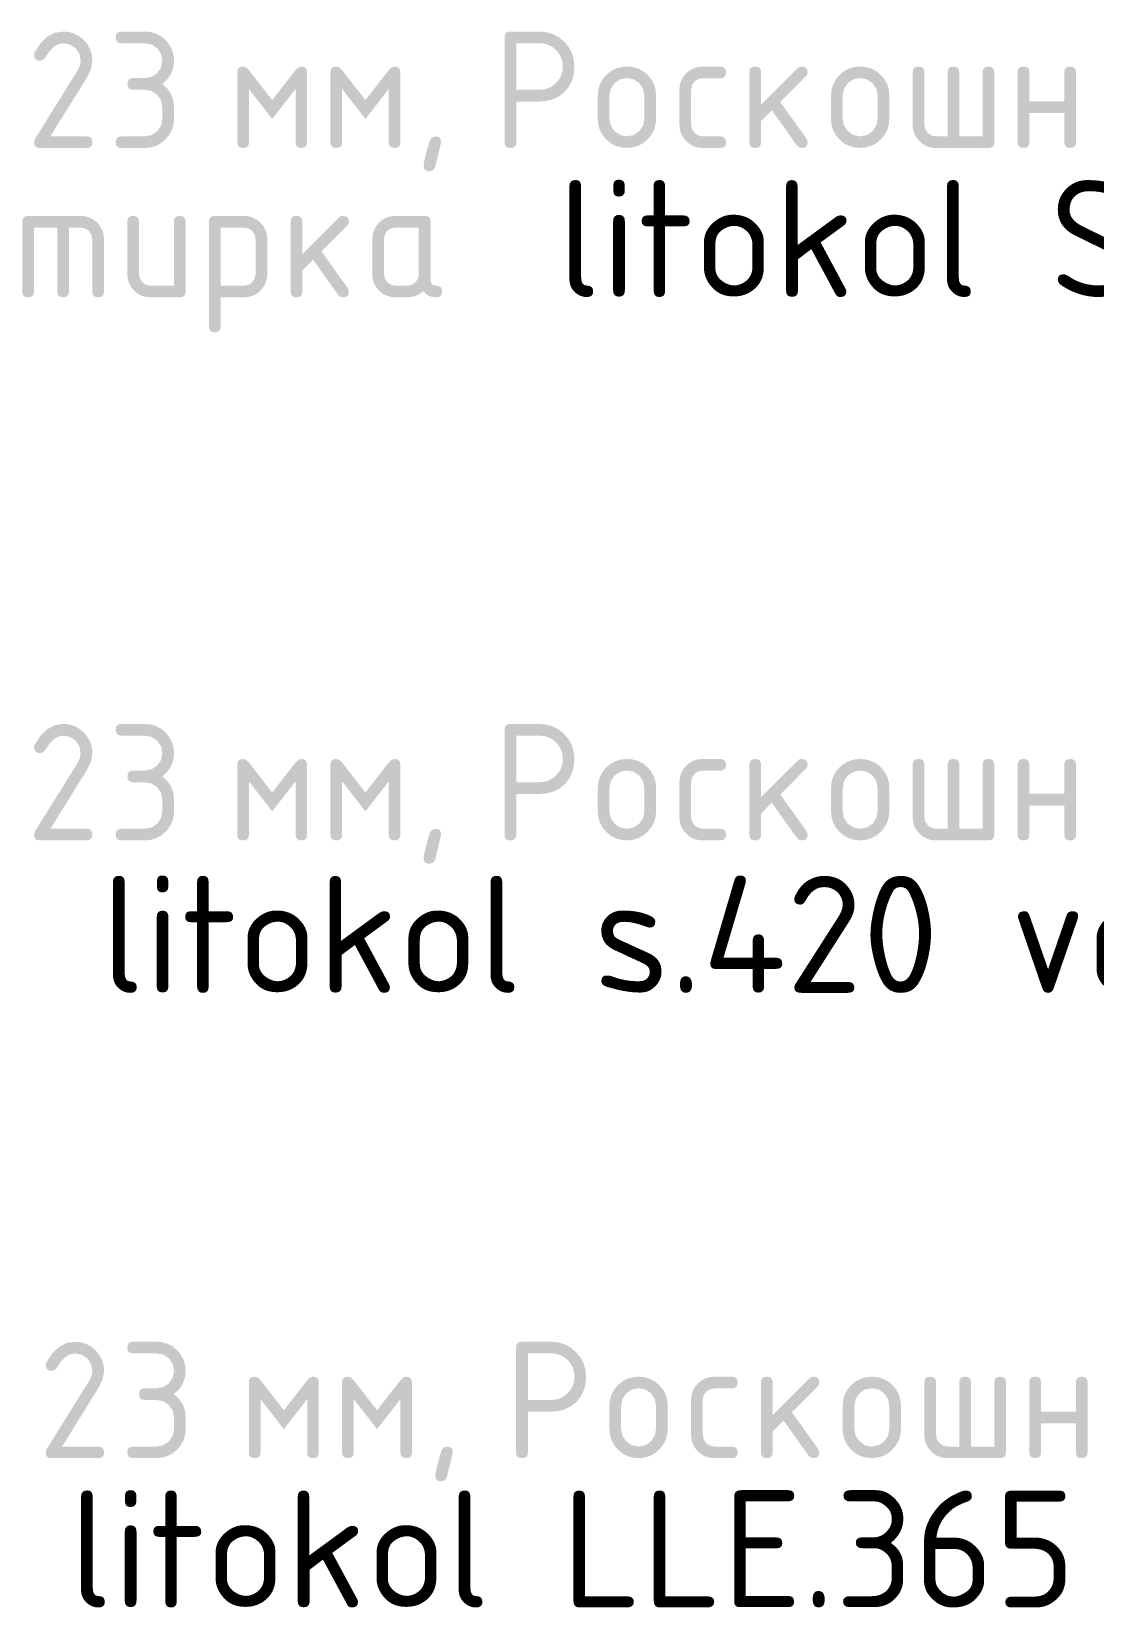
# Model space of a CAD drawing. Header units: millimetres. Extents: x -546 to 1681, y -650 to 1730.
# Drawn here: x 1060.19 to 1087.78, y 694.19 to 735.16 of the extents above; entities that cross this region are included whole.
import ezdxf

# ---------------------------------------------------------------- set-up
doc = ezdxf.new("R2010")
doc.units = ezdxf.units.MM

msp = doc.modelspace()

# ---------------------------------------------------------------- hatches: boundary and pattern name
h = msp.add_hatch(color=7)
h.dxf.hatch_style = 2
h.paths.add_polyline_path([(1061.013, 735.155), (1061.164, 735.142), (1061.304, 735.101), (1061.432, 735.032), (1061.547, 734.935), (1061.644, 734.818), (1061.714, 734.69), (1061.757, 734.55), (1061.771, 734.397), (1061.736, 734.181), (1061.631, 733.961), (1060.679, 732.429), (1061.619, 732.429), (1061.685, 732.419), (1061.733, 732.391), (1061.762, 732.343), (1061.771, 732.277), (1061.762, 732.21), (1061.733, 732.164), (1061.685, 732.137), (1061.619, 732.128), (1060.408, 732.128), (1060.341, 732.137), (1060.293, 732.164), (1060.265, 732.21), (1060.255, 732.277), (1060.281, 732.365), (1061.39, 734.147), (1061.447, 734.271), (1061.466, 734.397), (1061.434, 734.573), (1061.335, 734.719), (1061.188, 734.818), (1061.013, 734.85), (1060.886, 734.826), (1060.765, 734.755), (1060.65, 734.636), (1060.539, 734.469), (1060.485, 734.416), (1060.408, 734.397), (1060.341, 734.407), (1060.293, 734.435), (1060.265, 734.483), (1060.255, 734.55), (1060.268, 734.609), (1060.421, 734.848), (1060.596, 735.019), (1060.793, 735.121)])
h = msp.add_hatch(color=7)
h.dxf.hatch_style = 2
h.paths.add_polyline_path([(1063.135, 733.64), (1062.83, 733.64), (1062.766, 733.649), (1062.72, 733.678), (1062.691, 733.725), (1062.682, 733.792), (1062.691, 733.859), (1062.72, 733.906), (1062.766, 733.935), (1062.83, 733.945), (1063.135, 733.945), (1063.31, 733.978), (1063.457, 734.076), (1063.556, 734.222), (1063.588, 734.397), (1063.556, 734.573), (1063.457, 734.719), (1063.31, 734.818), (1063.135, 734.85), (1062.53, 734.85), (1062.463, 734.86), (1062.415, 734.888), (1062.387, 734.936), (1062.377, 735.003), (1062.387, 735.069), (1062.415, 735.117), (1062.463, 735.146), (1062.53, 735.155), (1063.135, 735.155), (1063.286, 735.142), (1063.426, 735.101), (1063.554, 735.032), (1063.669, 734.935), (1063.766, 734.818), (1063.836, 734.688), (1063.879, 734.548), (1063.893, 734.397), (1063.874, 734.219), (1063.817, 734.058), (1063.721, 733.916), (1063.588, 733.792), (1063.721, 733.668), (1063.817, 733.526), (1063.874, 733.365), (1063.893, 733.187), (1063.893, 732.882), (1063.879, 732.732), (1063.836, 732.593), (1063.766, 732.465), (1063.669, 732.348), (1063.552, 732.252), (1063.424, 732.183), (1063.285, 732.142), (1063.135, 732.128), (1062.53, 732.128), (1062.463, 732.137), (1062.415, 732.164), (1062.387, 732.21), (1062.377, 732.277), (1062.387, 732.343), (1062.415, 732.391), (1062.463, 732.419), (1062.53, 732.429), (1063.135, 732.429), (1063.31, 732.463), (1063.457, 732.564), (1063.556, 732.709), (1063.588, 732.886), (1063.588, 733.187), (1063.556, 733.362), (1063.457, 733.509), (1063.31, 733.607)])
h = msp.add_hatch(color=7)
h.paths.add_polyline_path([(1072.632, 735.155), (1073.389, 735.155), (1073.57, 735.138), (1073.738, 735.088), (1073.893, 735.005), (1074.033, 734.888), (1074.147, 734.75), (1074.229, 734.597), (1074.279, 734.428), (1074.296, 734.245), (1074.28, 734.054), (1074.233, 733.88), (1074.154, 733.725), (1074.046, 733.589), (1073.909, 733.478), (1073.754, 733.398), (1073.581, 733.351), (1073.389, 733.335), (1072.784, 733.335), (1072.784, 732.277), (1072.775, 732.21), (1072.746, 732.164), (1072.699, 732.137), (1072.632, 732.128), (1072.565, 732.137), (1072.517, 732.164), (1072.489, 732.21), (1072.479, 732.277), (1072.479, 735.003), (1072.489, 735.069), (1072.517, 735.117), (1072.565, 735.146)])
h.paths.add_polyline_path([(1072.784, 734.85), (1072.784, 733.64), (1073.389, 733.64), (1073.512, 733.651), (1073.624, 733.684), (1073.726, 733.74), (1073.817, 733.817), (1073.895, 733.909), (1073.951, 734.011), (1073.984, 734.123), (1073.995, 734.245), (1073.984, 734.367), (1073.951, 734.48), (1073.895, 734.583), (1073.817, 734.677), (1073.726, 734.752), (1073.624, 734.806), (1073.512, 734.839), (1073.389, 734.85)])
h = msp.add_hatch(color=7)
h.dxf.hatch_style = 2
h.paths.add_polyline_path([(1066.443, 732.882), (1065.838, 733.661), (1065.838, 732.277), (1065.828, 732.21), (1065.8, 732.164), (1065.752, 732.137), (1065.686, 732.128), (1065.619, 732.137), (1065.571, 732.164), (1065.542, 732.21), (1065.533, 732.277), (1065.533, 734.097), (1065.542, 734.161), (1065.571, 734.207), (1065.619, 734.236), (1065.686, 734.245), (1065.762, 734.222), (1065.838, 734.152), (1066.443, 733.373), (1067.049, 734.152), (1067.125, 734.222), (1067.201, 734.245), (1067.265, 734.236), (1067.312, 734.207), (1067.34, 734.161), (1067.349, 734.097), (1067.349, 732.277), (1067.34, 732.21), (1067.312, 732.164), (1067.265, 732.137), (1067.201, 732.128), (1067.134, 732.137), (1067.087, 732.164), (1067.058, 732.21), (1067.049, 732.277), (1067.049, 733.661)])
h = msp.add_hatch(color=7)
h.dxf.hatch_style = 2
h.paths.add_polyline_path([(1068.866, 732.882), (1068.26, 733.661), (1068.26, 732.277), (1068.251, 732.21), (1068.222, 732.164), (1068.175, 732.137), (1068.108, 732.128), (1068.041, 732.137), (1067.994, 732.164), (1067.965, 732.21), (1067.955, 732.277), (1067.955, 734.097), (1067.965, 734.161), (1067.994, 734.207), (1068.041, 734.236), (1068.108, 734.245), (1068.184, 734.222), (1068.26, 734.152), (1068.866, 733.373), (1069.471, 734.152), (1069.547, 734.222), (1069.623, 734.245), (1069.688, 734.236), (1069.734, 734.207), (1069.762, 734.161), (1069.772, 734.097), (1069.772, 732.277), (1069.762, 732.21), (1069.734, 732.164), (1069.688, 732.137), (1069.623, 732.128), (1069.557, 732.137), (1069.509, 732.164), (1069.481, 732.21), (1069.471, 732.277), (1069.471, 733.661)])
h = msp.add_hatch(color=7)
h.paths.add_polyline_path([(1074.902, 732.882), (1074.902, 733.487), (1074.915, 733.64), (1074.956, 733.78), (1075.025, 733.908), (1075.122, 734.025), (1075.239, 734.122), (1075.367, 734.19), (1075.507, 734.231), (1075.66, 734.245), (1075.812, 734.231), (1075.952, 734.191), (1076.081, 734.123), (1076.197, 734.029), (1076.294, 733.912), (1076.363, 733.784), (1076.404, 733.642), (1076.418, 733.487), (1076.418, 732.882), (1076.403, 732.732), (1076.361, 732.593), (1076.291, 732.465), (1076.193, 732.348), (1076.078, 732.252), (1075.95, 732.183), (1075.81, 732.142), (1075.66, 732.128), (1075.507, 732.142), (1075.367, 732.183), (1075.239, 732.252), (1075.122, 732.348), (1075.025, 732.465), (1074.956, 732.593), (1074.915, 732.732)])
h.paths.add_polyline_path([(1076.113, 732.886), (1076.113, 733.491), (1076.081, 733.665), (1075.982, 733.813), (1075.835, 733.912), (1075.66, 733.945), (1075.485, 733.912), (1075.338, 733.813), (1075.239, 733.665), (1075.207, 733.491), (1075.207, 732.886), (1075.239, 732.709), (1075.338, 732.564), (1075.485, 732.463), (1075.66, 732.429), (1075.835, 732.463), (1075.982, 732.564), (1076.081, 732.711)])
h = msp.add_hatch(color=7)
h.dxf.hatch_style = 2
h.paths.add_polyline_path([(1077.328, 733.64), (1077.328, 732.734), (1077.351, 732.618), (1077.418, 732.518), (1077.516, 732.451), (1077.629, 732.429), (1078.082, 732.429), (1078.149, 732.419), (1078.197, 732.391), (1078.225, 732.343), (1078.235, 732.277), (1078.225, 732.21), (1078.197, 732.164), (1078.149, 732.137), (1078.082, 732.128), (1077.629, 732.128), (1077.507, 732.139), (1077.395, 732.171), (1077.293, 732.225), (1077.202, 732.302), (1077.124, 732.395), (1077.068, 732.497), (1077.035, 732.61), (1077.024, 732.734), (1077.024, 733.64), (1077.035, 733.762), (1077.068, 733.875), (1077.124, 733.978), (1077.202, 734.071), (1077.293, 734.147), (1077.395, 734.201), (1077.507, 734.234), (1077.629, 734.245), (1078.082, 734.245), (1078.149, 734.235), (1078.197, 734.207), (1078.225, 734.159), (1078.235, 734.093), (1078.225, 734.026), (1078.197, 733.978), (1078.149, 733.95), (1078.082, 733.94), (1077.629, 733.94), (1077.512, 733.918), (1077.413, 733.855), (1077.35, 733.757)])
h = msp.add_hatch(color=7)
h.dxf.hatch_style = 2
h.paths.add_polyline_path([(1079.145, 733.25), (1080.098, 734.203), (1080.144, 734.235), (1080.204, 734.245), (1080.271, 734.236), (1080.318, 734.207), (1080.347, 734.161), (1080.356, 734.097), (1080.344, 734.039), (1080.31, 733.991), (1079.645, 733.322), (1080.327, 732.365), (1080.356, 732.277), (1080.347, 732.21), (1080.318, 732.164), (1080.271, 732.137), (1080.204, 732.128), (1080.131, 732.144), (1080.077, 732.192), (1079.425, 733.106), (1079.145, 732.823), (1079.145, 732.277), (1079.136, 732.21), (1079.107, 732.164), (1079.06, 732.137), (1078.993, 732.128), (1078.926, 732.137), (1078.879, 732.164), (1078.85, 732.21), (1078.841, 732.277), (1078.841, 734.097), (1078.85, 734.161), (1078.879, 734.207), (1078.926, 734.236), (1078.993, 734.245), (1079.06, 734.236), (1079.107, 734.207), (1079.136, 734.161), (1079.145, 734.097)])
h = msp.add_hatch(color=7)
h.paths.add_polyline_path([(1080.962, 732.882), (1080.962, 733.487), (1080.976, 733.64), (1081.017, 733.78), (1081.086, 733.908), (1081.183, 734.025), (1081.299, 734.122), (1081.428, 734.19), (1081.568, 734.231), (1081.72, 734.245), (1081.873, 734.231), (1082.013, 734.191), (1082.141, 734.123), (1082.258, 734.029), (1082.355, 733.912), (1082.424, 733.784), (1082.465, 733.642), (1082.478, 733.487), (1082.478, 732.882), (1082.464, 732.732), (1082.421, 732.593), (1082.351, 732.465), (1082.254, 732.348), (1082.139, 732.252), (1082.011, 732.183), (1081.871, 732.142), (1081.72, 732.128), (1081.568, 732.142), (1081.428, 732.183), (1081.299, 732.252), (1081.183, 732.348), (1081.086, 732.465), (1081.017, 732.593), (1080.976, 732.732)])
h.paths.add_polyline_path([(1082.173, 732.886), (1082.173, 733.491), (1082.141, 733.665), (1082.042, 733.813), (1081.895, 733.912), (1081.72, 733.945), (1081.545, 733.912), (1081.398, 733.813), (1081.299, 733.665), (1081.267, 733.491), (1081.267, 732.886), (1081.299, 732.709), (1081.398, 732.564), (1081.545, 732.463), (1081.72, 732.429), (1081.895, 732.463), (1082.042, 732.564), (1082.141, 732.711)])
h = msp.add_hatch(color=7)
h.dxf.hatch_style = 2
h.paths.add_polyline_path([(1085.053, 732.128), (1083.677, 732.128), (1083.56, 732.139), (1083.452, 732.171), (1083.353, 732.225), (1083.262, 732.302), (1083.184, 732.395), (1083.129, 732.495), (1083.095, 732.604), (1083.084, 732.721), (1083.084, 734.097), (1083.094, 734.161), (1083.122, 734.207), (1083.17, 734.236), (1083.237, 734.245), (1083.303, 734.236), (1083.351, 734.207), (1083.379, 734.161), (1083.389, 734.097), (1083.389, 732.734), (1083.411, 732.618), (1083.478, 732.518), (1083.576, 732.451), (1083.69, 732.429), (1083.994, 732.429), (1083.994, 734.097), (1084.004, 734.161), (1084.032, 734.207), (1084.078, 734.236), (1084.143, 734.245), (1084.209, 734.236), (1084.257, 734.207), (1084.286, 734.161), (1084.295, 734.097), (1084.295, 732.429), (1084.9, 732.429), (1084.9, 734.097), (1084.91, 734.161), (1084.938, 734.207), (1084.986, 734.236), (1085.053, 734.245), (1085.119, 734.236), (1085.167, 734.207), (1085.196, 734.161), (1085.205, 734.097), (1085.205, 732.277), (1085.196, 732.21), (1085.167, 732.164), (1085.119, 732.137)])
h = msp.add_hatch(color=7)
h.dxf.hatch_style = 2
h.paths.add_polyline_path([(1086.116, 733.035), (1086.116, 732.277), (1086.107, 732.21), (1086.078, 732.164), (1086.031, 732.137), (1085.964, 732.128), (1085.897, 732.137), (1085.85, 732.164), (1085.821, 732.21), (1085.812, 732.277), (1085.812, 734.097), (1085.821, 734.161), (1085.85, 734.207), (1085.897, 734.236), (1085.964, 734.245), (1086.031, 734.236), (1086.078, 734.207), (1086.107, 734.161), (1086.116, 734.097), (1086.116, 733.339), (1087.023, 733.339), (1087.023, 734.097), (1087.032, 734.161), (1087.061, 734.207), (1087.108, 734.236), (1087.175, 734.245), (1087.242, 734.236), (1087.289, 734.207), (1087.318, 734.161), (1087.327, 734.097), (1087.327, 732.277), (1087.318, 732.21), (1087.289, 732.164), (1087.242, 732.137), (1087.175, 732.128), (1087.108, 732.137), (1087.061, 732.164), (1087.032, 732.21), (1087.023, 732.277), (1087.023, 733.035)])
h = msp.add_hatch(color=7)
h.dxf.hatch_style = 2
h.paths.add_polyline_path([(1070.683, 732.429), (1070.747, 732.42), (1070.794, 732.393), (1070.822, 732.347), (1070.831, 732.28), (1070.822, 732.233), (1070.793, 732.11), (1070.746, 731.911), (1070.679, 731.637), (1070.627, 731.552), (1070.531, 731.523), (1070.464, 731.532), (1070.416, 731.559), (1070.388, 731.605), (1070.378, 731.671), (1070.388, 731.751), (1070.417, 731.885), (1070.465, 732.072), (1070.535, 732.315), (1070.588, 732.4)])
h = msp.add_hatch(color=7)
h.dxf.hatch_style = 2
h.paths.add_polyline_path([(1060.103, 730.362), (1061.466, 730.362), (1061.587, 730.351), (1061.698, 730.318), (1061.8, 730.264), (1061.893, 730.189), (1061.971, 730.095), (1062.026, 729.992), (1062.06, 729.879), (1062.071, 729.757), (1062.071, 728.394), (1062.062, 728.328), (1062.033, 728.282), (1061.985, 728.254), (1061.918, 728.246), (1061.852, 728.254), (1061.804, 728.282), (1061.776, 728.328), (1061.766, 728.394), (1061.766, 729.757), (1061.744, 729.874), (1061.681, 729.973), (1061.583, 730.037), (1061.466, 730.057), (1061.161, 730.057), (1061.161, 728.394), (1061.151, 728.328), (1061.123, 728.282), (1061.075, 728.254), (1061.008, 728.246), (1060.944, 728.254), (1060.898, 728.282), (1060.87, 728.328), (1060.86, 728.394), (1060.86, 730.057), (1060.255, 730.057), (1060.255, 728.394), (1060.245, 728.328), (1060.217, 728.282), (1060.169, 728.254), (1060.103, 728.246), (1060.036, 728.254), (1059.988, 728.282), (1059.96, 728.328), (1059.95, 728.394), (1059.95, 730.214), (1059.96, 730.278), (1059.988, 730.325), (1060.036, 730.353)])
h = msp.add_hatch(color=7)
h.dxf.hatch_style = 2
h.paths.add_polyline_path([(1064.193, 730.214), (1064.193, 728.394), (1064.184, 728.328), (1064.155, 728.282), (1064.107, 728.254), (1064.04, 728.246), (1063.283, 728.246), (1063.161, 728.256), (1063.048, 728.288), (1062.946, 728.342), (1062.855, 728.419), (1062.778, 728.512), (1062.722, 728.614), (1062.688, 728.727), (1062.677, 728.851), (1062.677, 730.214), (1062.687, 730.278), (1062.715, 730.325), (1062.763, 730.353), (1062.83, 730.362), (1062.897, 730.353), (1062.944, 730.325), (1062.973, 730.278), (1062.982, 730.214), (1062.982, 728.851), (1063.004, 728.735), (1063.071, 728.635), (1063.169, 728.568), (1063.283, 728.546), (1063.888, 728.546), (1063.888, 730.214), (1063.898, 730.278), (1063.926, 730.325), (1063.974, 730.353), (1064.04, 730.362), (1064.107, 730.353), (1064.155, 730.325), (1064.184, 730.278)])
h = msp.add_hatch(color=7)
h.paths.add_polyline_path([(1064.799, 730.214), (1064.809, 730.278), (1064.837, 730.325), (1064.885, 730.353), (1064.952, 730.362), (1065.709, 730.362), (1065.831, 730.351), (1065.944, 730.318), (1066.046, 730.264), (1066.137, 730.189), (1066.215, 730.095), (1066.27, 729.992), (1066.304, 729.879), (1066.315, 729.757), (1066.315, 728.851), (1066.304, 728.729), (1066.27, 728.616), (1066.215, 728.513), (1066.137, 728.419), (1066.046, 728.342), (1065.944, 728.288), (1065.831, 728.256), (1065.709, 728.246), (1065.104, 728.246), (1065.104, 727.484), (1065.094, 727.42), (1065.066, 727.373), (1065.018, 727.345), (1064.952, 727.336), (1064.885, 727.345), (1064.837, 727.373), (1064.809, 727.42), (1064.799, 727.484)])
h.paths.add_polyline_path([(1065.104, 730.057), (1065.104, 728.546), (1065.709, 728.546), (1065.825, 728.568), (1065.921, 728.635), (1065.988, 728.734), (1066.01, 728.851), (1066.01, 729.757), (1065.988, 729.874), (1065.925, 729.973), (1065.827, 730.037), (1065.709, 730.057)])
h = msp.add_hatch(color=7)
h.dxf.hatch_style = 2
h.paths.add_polyline_path([(1067.226, 729.367), (1068.178, 730.32), (1068.225, 730.352), (1068.284, 730.362), (1068.351, 730.353), (1068.398, 730.325), (1068.427, 730.278), (1068.437, 730.214), (1068.424, 730.156), (1068.39, 730.108), (1067.725, 729.44), (1068.407, 728.483), (1068.437, 728.394), (1068.427, 728.328), (1068.398, 728.282), (1068.351, 728.254), (1068.284, 728.246), (1068.211, 728.261), (1068.157, 728.309), (1067.505, 729.223), (1067.226, 728.94), (1067.226, 728.394), (1067.216, 728.328), (1067.187, 728.282), (1067.14, 728.254), (1067.073, 728.246), (1067.007, 728.254), (1066.959, 728.282), (1066.93, 728.328), (1066.921, 728.394), (1066.921, 730.214), (1066.93, 730.278), (1066.959, 730.325), (1067.007, 730.353), (1067.073, 730.362), (1067.14, 730.353), (1067.187, 730.325), (1067.216, 730.278), (1067.226, 730.214)])
h = msp.add_hatch(color=7)
h.paths.add_polyline_path([(1070.253, 730.057), (1069.648, 730.057), (1069.53, 730.036), (1069.432, 729.973), (1069.369, 729.874), (1069.347, 729.757), (1069.347, 728.851), (1069.37, 728.735), (1069.437, 728.635), (1069.534, 728.568), (1069.648, 728.546), (1069.952, 728.546), (1070.068, 728.568), (1070.164, 728.635), (1070.231, 728.734), (1070.253, 728.851)])
h.paths.add_polyline_path([(1070.859, 728.394), (1070.849, 728.328), (1070.821, 728.282), (1070.775, 728.254), (1070.71, 728.246), (1070.608, 728.255), (1070.516, 728.284), (1070.435, 728.333), (1070.363, 728.402), (1070.273, 728.333), (1070.175, 728.284), (1070.068, 728.255), (1069.952, 728.246), (1069.648, 728.246), (1069.526, 728.256), (1069.413, 728.288), (1069.312, 728.342), (1069.22, 728.419), (1069.143, 728.512), (1069.087, 728.614), (1069.054, 728.727), (1069.042, 728.851), (1069.042, 729.757), (1069.054, 729.879), (1069.087, 729.992), (1069.143, 730.095), (1069.22, 730.189), (1069.312, 730.264), (1069.413, 730.318), (1069.526, 730.351), (1069.648, 730.362), (1070.406, 730.362), (1070.472, 730.353), (1070.52, 730.325), (1070.549, 730.278), (1070.558, 730.214), (1070.558, 728.699), (1070.568, 728.632), (1070.596, 728.584), (1070.644, 728.556), (1070.71, 728.546), (1070.775, 728.537), (1070.821, 728.508), (1070.849, 728.46)])
h = msp.add_hatch(color=7)
h.dxf.hatch_style = 2
h.paths.add_polyline_path([(1061.013, 717.155), (1061.164, 717.141), (1061.304, 717.1), (1061.432, 717.032), (1061.547, 716.935), (1061.644, 716.818), (1061.714, 716.69), (1061.757, 716.549), (1061.771, 716.397), (1061.736, 716.181), (1061.631, 715.961), (1060.679, 714.429), (1061.619, 714.429), (1061.685, 714.419), (1061.733, 714.391), (1061.762, 714.343), (1061.771, 714.276), (1061.762, 714.21), (1061.733, 714.164), (1061.685, 714.137), (1061.619, 714.128), (1060.408, 714.128), (1060.341, 714.137), (1060.293, 714.164), (1060.265, 714.21), (1060.255, 714.276), (1060.281, 714.365), (1061.39, 716.147), (1061.447, 716.271), (1061.466, 716.397), (1061.434, 716.572), (1061.335, 716.719), (1061.188, 716.818), (1061.013, 716.85), (1060.886, 716.826), (1060.765, 716.755), (1060.65, 716.636), (1060.539, 716.469), (1060.485, 716.416), (1060.408, 716.397), (1060.341, 716.407), (1060.293, 716.435), (1060.265, 716.483), (1060.255, 716.55), (1060.268, 716.609), (1060.421, 716.848), (1060.596, 717.018), (1060.793, 717.121)])
h = msp.add_hatch(color=7)
h.dxf.hatch_style = 2
h.paths.add_polyline_path([(1063.135, 715.64), (1062.83, 715.64), (1062.766, 715.649), (1062.72, 715.678), (1062.691, 715.725), (1062.682, 715.792), (1062.691, 715.859), (1062.72, 715.906), (1062.766, 715.935), (1062.83, 715.944), (1063.135, 715.944), (1063.31, 715.978), (1063.457, 716.076), (1063.556, 716.222), (1063.588, 716.397), (1063.556, 716.572), (1063.457, 716.719), (1063.31, 716.818), (1063.135, 716.85), (1062.53, 716.85), (1062.463, 716.86), (1062.415, 716.888), (1062.387, 716.936), (1062.377, 717.003), (1062.387, 717.069), (1062.415, 717.117), (1062.463, 717.145), (1062.53, 717.155), (1063.135, 717.155), (1063.286, 717.141), (1063.426, 717.1), (1063.554, 717.032), (1063.669, 716.935), (1063.766, 716.818), (1063.836, 716.688), (1063.879, 716.548), (1063.893, 716.397), (1063.874, 716.218), (1063.817, 716.058), (1063.721, 715.916), (1063.588, 715.792), (1063.721, 715.668), (1063.817, 715.526), (1063.874, 715.365), (1063.893, 715.186), (1063.893, 714.882), (1063.879, 714.732), (1063.836, 714.593), (1063.766, 714.465), (1063.669, 714.348), (1063.552, 714.251), (1063.424, 714.183), (1063.285, 714.142), (1063.135, 714.128), (1062.53, 714.128), (1062.463, 714.137), (1062.415, 714.164), (1062.387, 714.21), (1062.377, 714.276), (1062.387, 714.343), (1062.415, 714.391), (1062.463, 714.419), (1062.53, 714.429), (1063.135, 714.429), (1063.31, 714.463), (1063.457, 714.564), (1063.556, 714.709), (1063.588, 714.886), (1063.588, 715.186), (1063.556, 715.361), (1063.457, 715.508), (1063.31, 715.607)])
h = msp.add_hatch(color=7)
h.paths.add_polyline_path([(1072.632, 717.155), (1073.389, 717.155), (1073.57, 717.138), (1073.738, 717.088), (1073.893, 717.005), (1074.033, 716.888), (1074.147, 716.75), (1074.229, 716.597), (1074.279, 716.428), (1074.296, 716.245), (1074.28, 716.054), (1074.233, 715.88), (1074.154, 715.725), (1074.046, 715.589), (1073.909, 715.478), (1073.754, 715.398), (1073.581, 715.351), (1073.389, 715.335), (1072.784, 715.335), (1072.784, 714.276), (1072.775, 714.21), (1072.746, 714.164), (1072.699, 714.137), (1072.632, 714.128), (1072.565, 714.137), (1072.517, 714.164), (1072.489, 714.21), (1072.479, 714.276), (1072.479, 717.003), (1072.489, 717.069), (1072.517, 717.117), (1072.565, 717.145)])
h.paths.add_polyline_path([(1072.784, 716.85), (1072.784, 715.64), (1073.389, 715.64), (1073.512, 715.651), (1073.624, 715.684), (1073.726, 715.739), (1073.817, 715.817), (1073.895, 715.908), (1073.951, 716.01), (1073.984, 716.123), (1073.995, 716.245), (1073.984, 716.367), (1073.951, 716.48), (1073.895, 716.583), (1073.817, 716.676), (1073.726, 716.752), (1073.624, 716.806), (1073.512, 716.839), (1073.389, 716.85)])
h = msp.add_hatch(color=7)
h.dxf.hatch_style = 2
h.paths.add_polyline_path([(1066.443, 714.882), (1065.838, 715.661), (1065.838, 714.276), (1065.828, 714.21), (1065.8, 714.164), (1065.752, 714.137), (1065.686, 714.128), (1065.619, 714.137), (1065.571, 714.164), (1065.542, 714.21), (1065.533, 714.276), (1065.533, 716.097), (1065.542, 716.161), (1065.571, 716.207), (1065.619, 716.235), (1065.686, 716.245), (1065.762, 716.222), (1065.838, 716.152), (1066.443, 715.373), (1067.049, 716.152), (1067.125, 716.222), (1067.201, 716.245), (1067.265, 716.235), (1067.312, 716.207), (1067.34, 716.161), (1067.349, 716.097), (1067.349, 714.276), (1067.34, 714.21), (1067.312, 714.164), (1067.265, 714.137), (1067.201, 714.128), (1067.134, 714.137), (1067.087, 714.164), (1067.058, 714.21), (1067.049, 714.276), (1067.049, 715.661)])
h = msp.add_hatch(color=7)
h.dxf.hatch_style = 2
h.paths.add_polyline_path([(1068.866, 714.882), (1068.26, 715.661), (1068.26, 714.276), (1068.251, 714.21), (1068.222, 714.164), (1068.175, 714.137), (1068.108, 714.128), (1068.041, 714.137), (1067.994, 714.164), (1067.965, 714.21), (1067.955, 714.276), (1067.955, 716.097), (1067.965, 716.161), (1067.994, 716.207), (1068.041, 716.235), (1068.108, 716.245), (1068.184, 716.222), (1068.26, 716.152), (1068.866, 715.373), (1069.471, 716.152), (1069.547, 716.222), (1069.623, 716.245), (1069.688, 716.235), (1069.734, 716.207), (1069.762, 716.161), (1069.772, 716.097), (1069.772, 714.276), (1069.762, 714.21), (1069.734, 714.164), (1069.688, 714.137), (1069.623, 714.128), (1069.557, 714.137), (1069.509, 714.164), (1069.481, 714.21), (1069.471, 714.276), (1069.471, 715.661)])
h = msp.add_hatch(color=7)
h.paths.add_polyline_path([(1074.902, 714.882), (1074.902, 715.487), (1074.915, 715.639), (1074.956, 715.78), (1075.025, 715.908), (1075.122, 716.025), (1075.239, 716.122), (1075.367, 716.19), (1075.507, 716.231), (1075.66, 716.245), (1075.812, 716.231), (1075.952, 716.191), (1076.081, 716.123), (1076.197, 716.029), (1076.294, 715.912), (1076.363, 715.783), (1076.404, 715.642), (1076.418, 715.487), (1076.418, 714.882), (1076.403, 714.732), (1076.361, 714.593), (1076.291, 714.465), (1076.193, 714.348), (1076.078, 714.251), (1075.95, 714.183), (1075.81, 714.142), (1075.66, 714.128), (1075.507, 714.142), (1075.367, 714.183), (1075.239, 714.251), (1075.122, 714.348), (1075.025, 714.465), (1074.956, 714.593), (1074.915, 714.732)])
h.paths.add_polyline_path([(1076.113, 714.886), (1076.113, 715.491), (1076.081, 715.665), (1075.982, 715.813), (1075.835, 715.912), (1075.66, 715.944), (1075.485, 715.912), (1075.338, 715.813), (1075.239, 715.665), (1075.207, 715.491), (1075.207, 714.886), (1075.239, 714.709), (1075.338, 714.564), (1075.485, 714.463), (1075.66, 714.429), (1075.835, 714.463), (1075.982, 714.564), (1076.081, 714.711)])
h = msp.add_hatch(color=7)
h.dxf.hatch_style = 2
h.paths.add_polyline_path([(1077.328, 715.64), (1077.328, 714.733), (1077.351, 714.618), (1077.418, 714.518), (1077.516, 714.451), (1077.629, 714.429), (1078.082, 714.429), (1078.149, 714.419), (1078.197, 714.391), (1078.225, 714.343), (1078.235, 714.276), (1078.225, 714.21), (1078.197, 714.164), (1078.149, 714.137), (1078.082, 714.128), (1077.629, 714.128), (1077.507, 714.139), (1077.395, 714.171), (1077.293, 714.225), (1077.202, 714.302), (1077.124, 714.395), (1077.068, 714.497), (1077.035, 714.609), (1077.024, 714.733), (1077.024, 715.64), (1077.035, 715.762), (1077.068, 715.874), (1077.124, 715.978), (1077.202, 716.071), (1077.293, 716.146), (1077.395, 716.201), (1077.507, 716.234), (1077.629, 716.245), (1078.082, 716.245), (1078.149, 716.235), (1078.197, 716.207), (1078.225, 716.159), (1078.235, 716.093), (1078.225, 716.026), (1078.197, 715.978), (1078.149, 715.949), (1078.082, 715.94), (1077.629, 715.94), (1077.512, 715.918), (1077.413, 715.855), (1077.35, 715.757)])
h = msp.add_hatch(color=7)
h.dxf.hatch_style = 2
h.paths.add_polyline_path([(1079.145, 715.25), (1080.098, 716.202), (1080.144, 716.235), (1080.204, 716.245), (1080.271, 716.235), (1080.318, 716.207), (1080.347, 716.161), (1080.356, 716.097), (1080.344, 716.039), (1080.31, 715.991), (1079.645, 715.322), (1080.327, 714.365), (1080.356, 714.276), (1080.347, 714.21), (1080.318, 714.164), (1080.271, 714.137), (1080.204, 714.128), (1080.131, 714.144), (1080.077, 714.192), (1079.425, 715.106), (1079.145, 714.823), (1079.145, 714.276), (1079.136, 714.21), (1079.107, 714.164), (1079.06, 714.137), (1078.993, 714.128), (1078.926, 714.137), (1078.879, 714.164), (1078.85, 714.21), (1078.841, 714.276), (1078.841, 716.097), (1078.85, 716.161), (1078.879, 716.207), (1078.926, 716.235), (1078.993, 716.245), (1079.06, 716.235), (1079.107, 716.207), (1079.136, 716.161), (1079.145, 716.097)])
h = msp.add_hatch(color=7)
h.paths.add_polyline_path([(1080.962, 714.882), (1080.962, 715.487), (1080.976, 715.639), (1081.017, 715.78), (1081.086, 715.908), (1081.183, 716.025), (1081.299, 716.122), (1081.428, 716.19), (1081.568, 716.231), (1081.72, 716.245), (1081.873, 716.231), (1082.013, 716.191), (1082.141, 716.123), (1082.258, 716.029), (1082.355, 715.912), (1082.424, 715.783), (1082.465, 715.642), (1082.478, 715.487), (1082.478, 714.882), (1082.464, 714.732), (1082.421, 714.593), (1082.351, 714.465), (1082.254, 714.348), (1082.139, 714.251), (1082.011, 714.183), (1081.871, 714.142), (1081.72, 714.128), (1081.568, 714.142), (1081.428, 714.183), (1081.299, 714.251), (1081.183, 714.348), (1081.086, 714.465), (1081.017, 714.593), (1080.976, 714.732)])
h.paths.add_polyline_path([(1082.173, 714.886), (1082.173, 715.491), (1082.141, 715.665), (1082.042, 715.813), (1081.895, 715.912), (1081.72, 715.944), (1081.545, 715.912), (1081.398, 715.813), (1081.299, 715.665), (1081.267, 715.491), (1081.267, 714.886), (1081.299, 714.709), (1081.398, 714.564), (1081.545, 714.463), (1081.72, 714.429), (1081.895, 714.463), (1082.042, 714.564), (1082.141, 714.711)])
h = msp.add_hatch(color=7)
h.dxf.hatch_style = 2
h.paths.add_polyline_path([(1085.053, 714.128), (1083.677, 714.128), (1083.56, 714.139), (1083.452, 714.171), (1083.353, 714.225), (1083.262, 714.302), (1083.184, 714.395), (1083.129, 714.495), (1083.095, 714.604), (1083.084, 714.721), (1083.084, 716.097), (1083.094, 716.161), (1083.122, 716.207), (1083.17, 716.235), (1083.237, 716.245), (1083.303, 716.235), (1083.351, 716.207), (1083.379, 716.161), (1083.389, 716.097), (1083.389, 714.733), (1083.411, 714.618), (1083.478, 714.518), (1083.576, 714.451), (1083.69, 714.429), (1083.994, 714.429), (1083.994, 716.097), (1084.004, 716.161), (1084.032, 716.207), (1084.078, 716.235), (1084.143, 716.245), (1084.209, 716.235), (1084.257, 716.207), (1084.286, 716.161), (1084.295, 716.097), (1084.295, 714.429), (1084.9, 714.429), (1084.9, 716.097), (1084.91, 716.161), (1084.938, 716.207), (1084.986, 716.235), (1085.053, 716.245), (1085.119, 716.235), (1085.167, 716.207), (1085.196, 716.161), (1085.205, 716.097), (1085.205, 714.276), (1085.196, 714.21), (1085.167, 714.164), (1085.119, 714.137)])
h = msp.add_hatch(color=7)
h.dxf.hatch_style = 2
h.paths.add_polyline_path([(1086.116, 715.034), (1086.116, 714.276), (1086.107, 714.21), (1086.078, 714.164), (1086.031, 714.137), (1085.964, 714.128), (1085.897, 714.137), (1085.85, 714.164), (1085.821, 714.21), (1085.812, 714.276), (1085.812, 716.097), (1085.821, 716.161), (1085.85, 716.207), (1085.897, 716.235), (1085.964, 716.245), (1086.031, 716.235), (1086.078, 716.207), (1086.107, 716.161), (1086.116, 716.097), (1086.116, 715.339), (1087.023, 715.339), (1087.023, 716.097), (1087.032, 716.161), (1087.061, 716.207), (1087.108, 716.235), (1087.175, 716.245), (1087.242, 716.235), (1087.289, 716.207), (1087.318, 716.161), (1087.327, 716.097), (1087.327, 714.276), (1087.318, 714.21), (1087.289, 714.164), (1087.242, 714.137), (1087.175, 714.128), (1087.108, 714.137), (1087.061, 714.164), (1087.032, 714.21), (1087.023, 714.276), (1087.023, 715.034)])
h = msp.add_hatch(color=7)
h.dxf.hatch_style = 2
h.paths.add_polyline_path([(1070.683, 714.429), (1070.747, 714.42), (1070.794, 714.393), (1070.822, 714.346), (1070.831, 714.28), (1070.822, 714.233), (1070.793, 714.11), (1070.746, 713.911), (1070.679, 713.637), (1070.627, 713.551), (1070.531, 713.523), (1070.464, 713.532), (1070.416, 713.559), (1070.388, 713.605), (1070.378, 713.671), (1070.388, 713.751), (1070.417, 713.885), (1070.465, 714.072), (1070.535, 714.314), (1070.588, 714.4)])
h = msp.add_hatch(color=7)
h.dxf.hatch_style = 2
h.paths.add_polyline_path([(1061.316, 701.096), (1061.467, 701.083), (1061.607, 701.042), (1061.735, 700.973), (1061.85, 700.876), (1061.947, 700.759), (1062.017, 700.631), (1062.06, 700.491), (1062.074, 700.338), (1062.039, 700.122), (1061.934, 699.902), (1060.982, 698.37), (1061.921, 698.37), (1061.988, 698.36), (1062.036, 698.332), (1062.065, 698.284), (1062.074, 698.218), (1062.065, 698.151), (1062.036, 698.105), (1061.988, 698.078), (1061.921, 698.069), (1060.711, 698.069), (1060.644, 698.078), (1060.596, 698.105), (1060.568, 698.151), (1060.558, 698.218), (1060.584, 698.306), (1061.693, 700.088), (1061.75, 700.212), (1061.769, 700.338), (1061.737, 700.514), (1061.638, 700.66), (1061.491, 700.759), (1061.316, 700.791), (1061.189, 700.767), (1061.068, 700.696), (1060.952, 700.577), (1060.842, 700.41), (1060.787, 700.357), (1060.711, 700.338), (1060.644, 700.348), (1060.596, 700.376), (1060.568, 700.424), (1060.558, 700.491), (1060.571, 700.55), (1060.724, 700.789), (1060.899, 700.96), (1061.096, 701.062)])
h = msp.add_hatch(color=7)
h.dxf.hatch_style = 2
h.paths.add_polyline_path([(1063.438, 699.581), (1063.133, 699.581), (1063.069, 699.59), (1063.022, 699.619), (1062.994, 699.666), (1062.985, 699.733), (1062.994, 699.8), (1063.022, 699.847), (1063.069, 699.876), (1063.133, 699.886), (1063.438, 699.886), (1063.613, 699.919), (1063.76, 700.017), (1063.859, 700.163), (1063.891, 700.338), (1063.859, 700.514), (1063.76, 700.66), (1063.613, 700.759), (1063.438, 700.791), (1062.833, 700.791), (1062.766, 700.801), (1062.718, 700.829), (1062.689, 700.877), (1062.68, 700.944), (1062.689, 701.01), (1062.718, 701.058), (1062.766, 701.087), (1062.833, 701.096), (1063.438, 701.096), (1063.588, 701.083), (1063.728, 701.042), (1063.857, 700.973), (1063.971, 700.876), (1064.069, 700.759), (1064.139, 700.629), (1064.182, 700.489), (1064.196, 700.338), (1064.177, 700.16), (1064.119, 699.999), (1064.024, 699.857), (1063.891, 699.733), (1064.024, 699.609), (1064.119, 699.467), (1064.177, 699.306), (1064.196, 699.128), (1064.196, 698.823), (1064.182, 698.673), (1064.139, 698.534), (1064.069, 698.406), (1063.971, 698.289), (1063.855, 698.193), (1063.727, 698.124), (1063.588, 698.083), (1063.438, 698.069), (1062.833, 698.069), (1062.766, 698.078), (1062.718, 698.105), (1062.689, 698.151), (1062.68, 698.218), (1062.689, 698.284), (1062.718, 698.332), (1062.766, 698.36), (1062.833, 698.37), (1063.438, 698.37), (1063.613, 698.404), (1063.76, 698.505), (1063.859, 698.65), (1063.891, 698.827), (1063.891, 699.128), (1063.859, 699.303), (1063.76, 699.45), (1063.613, 699.548)])
h = msp.add_hatch(color=7)
h.paths.add_polyline_path([(1072.935, 701.096), (1073.692, 701.096), (1073.873, 701.079), (1074.041, 701.029), (1074.196, 700.946), (1074.336, 700.829), (1074.45, 700.691), (1074.532, 700.538), (1074.582, 700.369), (1074.599, 700.186), (1074.583, 699.995), (1074.536, 699.821), (1074.457, 699.666), (1074.349, 699.53), (1074.212, 699.419), (1074.057, 699.339), (1073.884, 699.292), (1073.692, 699.276), (1073.087, 699.276), (1073.087, 698.218), (1073.078, 698.151), (1073.049, 698.105), (1073.002, 698.078), (1072.935, 698.069), (1072.868, 698.078), (1072.82, 698.105), (1072.792, 698.151), (1072.782, 698.218), (1072.782, 700.944), (1072.792, 701.01), (1072.82, 701.058), (1072.868, 701.087)])
h.paths.add_polyline_path([(1073.087, 700.791), (1073.087, 699.581), (1073.692, 699.581), (1073.815, 699.592), (1073.927, 699.625), (1074.029, 699.68), (1074.12, 699.758), (1074.198, 699.85), (1074.254, 699.952), (1074.287, 700.064), (1074.298, 700.186), (1074.287, 700.308), (1074.254, 700.421), (1074.198, 700.524), (1074.12, 700.618), (1074.029, 700.693), (1073.927, 700.747), (1073.815, 700.78), (1073.692, 700.791)])
h = msp.add_hatch(color=7)
h.dxf.hatch_style = 2
h.paths.add_polyline_path([(1066.746, 698.823), (1066.141, 699.602), (1066.141, 698.218), (1066.131, 698.151), (1066.103, 698.105), (1066.055, 698.078), (1065.989, 698.069), (1065.922, 698.078), (1065.874, 698.105), (1065.845, 698.151), (1065.836, 698.218), (1065.836, 700.038), (1065.845, 700.102), (1065.874, 700.148), (1065.922, 700.177), (1065.989, 700.186), (1066.065, 700.163), (1066.141, 700.093), (1066.746, 699.314), (1067.352, 700.093), (1067.428, 700.163), (1067.504, 700.186), (1067.568, 700.177), (1067.615, 700.148), (1067.643, 700.102), (1067.652, 700.038), (1067.652, 698.218), (1067.643, 698.151), (1067.615, 698.105), (1067.568, 698.078), (1067.504, 698.069), (1067.437, 698.078), (1067.39, 698.105), (1067.361, 698.151), (1067.352, 698.218), (1067.352, 699.602)])
h = msp.add_hatch(color=7)
h.dxf.hatch_style = 2
h.paths.add_polyline_path([(1069.168, 698.823), (1068.563, 699.602), (1068.563, 698.218), (1068.554, 698.151), (1068.525, 698.105), (1068.478, 698.078), (1068.411, 698.069), (1068.344, 698.078), (1068.297, 698.105), (1068.268, 698.151), (1068.258, 698.218), (1068.258, 700.038), (1068.268, 700.102), (1068.297, 700.148), (1068.344, 700.177), (1068.411, 700.186), (1068.487, 700.163), (1068.563, 700.093), (1069.168, 699.314), (1069.774, 700.093), (1069.85, 700.163), (1069.926, 700.186), (1069.991, 700.177), (1070.037, 700.148), (1070.065, 700.102), (1070.075, 700.038), (1070.075, 698.218), (1070.065, 698.151), (1070.037, 698.105), (1069.991, 698.078), (1069.926, 698.069), (1069.86, 698.078), (1069.812, 698.105), (1069.784, 698.151), (1069.774, 698.218), (1069.774, 699.602)])
h = msp.add_hatch(color=7)
h.paths.add_polyline_path([(1075.205, 698.823), (1075.205, 699.428), (1075.218, 699.581), (1075.259, 699.721), (1075.328, 699.849), (1075.425, 699.966), (1075.542, 700.063), (1075.67, 700.131), (1075.81, 700.172), (1075.963, 700.186), (1076.115, 700.172), (1076.255, 700.132), (1076.384, 700.064), (1076.5, 699.97), (1076.597, 699.853), (1076.666, 699.725), (1076.707, 699.583), (1076.721, 699.428), (1076.721, 698.823), (1076.706, 698.673), (1076.664, 698.534), (1076.594, 698.406), (1076.496, 698.289), (1076.381, 698.193), (1076.253, 698.124), (1076.113, 698.083), (1075.963, 698.069), (1075.81, 698.083), (1075.67, 698.124), (1075.542, 698.193), (1075.425, 698.289), (1075.328, 698.406), (1075.259, 698.534), (1075.218, 698.673)])
h.paths.add_polyline_path([(1076.416, 698.827), (1076.416, 699.432), (1076.383, 699.606), (1076.285, 699.754), (1076.138, 699.853), (1075.963, 699.886), (1075.788, 699.853), (1075.641, 699.754), (1075.542, 699.606), (1075.51, 699.432), (1075.51, 698.827), (1075.542, 698.65), (1075.641, 698.505), (1075.788, 698.404), (1075.963, 698.37), (1076.138, 698.404), (1076.285, 698.505), (1076.383, 698.652)])
h = msp.add_hatch(color=7)
h.dxf.hatch_style = 2
h.paths.add_polyline_path([(1077.631, 699.581), (1077.631, 698.675), (1077.654, 698.559), (1077.721, 698.459), (1077.818, 698.392), (1077.932, 698.37), (1078.385, 698.37), (1078.452, 698.36), (1078.499, 698.332), (1078.528, 698.284), (1078.538, 698.218), (1078.528, 698.151), (1078.499, 698.105), (1078.452, 698.078), (1078.385, 698.069), (1077.932, 698.069), (1077.81, 698.08), (1077.698, 698.112), (1077.596, 698.166), (1077.505, 698.243), (1077.427, 698.336), (1077.371, 698.438), (1077.338, 698.551), (1077.327, 698.675), (1077.327, 699.581), (1077.338, 699.703), (1077.371, 699.816), (1077.427, 699.919), (1077.505, 700.012), (1077.596, 700.088), (1077.698, 700.142), (1077.81, 700.175), (1077.932, 700.186), (1078.385, 700.186), (1078.452, 700.176), (1078.499, 700.148), (1078.528, 700.1), (1078.538, 700.034), (1078.528, 699.967), (1078.499, 699.919), (1078.452, 699.891), (1078.385, 699.881), (1077.932, 699.881), (1077.815, 699.859), (1077.716, 699.796), (1077.653, 699.698)])
h = msp.add_hatch(color=7)
h.dxf.hatch_style = 2
h.paths.add_polyline_path([(1079.448, 699.191), (1080.401, 700.144), (1080.447, 700.176), (1080.507, 700.186), (1080.573, 700.177), (1080.621, 700.148), (1080.65, 700.102), (1080.659, 700.038), (1080.647, 699.98), (1080.612, 699.932), (1079.948, 699.263), (1080.629, 698.306), (1080.659, 698.218), (1080.65, 698.151), (1080.621, 698.105), (1080.573, 698.078), (1080.507, 698.069), (1080.434, 698.085), (1080.38, 698.133), (1079.728, 699.047), (1079.448, 698.764), (1079.448, 698.218), (1079.439, 698.151), (1079.41, 698.105), (1079.363, 698.078), (1079.296, 698.069), (1079.229, 698.078), (1079.181, 698.105), (1079.153, 698.151), (1079.143, 698.218), (1079.143, 700.038), (1079.153, 700.102), (1079.181, 700.148), (1079.229, 700.177), (1079.296, 700.186), (1079.363, 700.177), (1079.41, 700.148), (1079.439, 700.102), (1079.448, 700.038)])
h = msp.add_hatch(color=7)
h.paths.add_polyline_path([(1081.265, 698.823), (1081.265, 699.428), (1081.279, 699.581), (1081.32, 699.721), (1081.389, 699.849), (1081.486, 699.966), (1081.602, 700.063), (1081.73, 700.131), (1081.871, 700.172), (1082.023, 700.186), (1082.176, 700.172), (1082.316, 700.132), (1082.444, 700.064), (1082.56, 699.97), (1082.657, 699.853), (1082.726, 699.725), (1082.767, 699.583), (1082.781, 699.428), (1082.781, 698.823), (1082.767, 698.673), (1082.724, 698.534), (1082.654, 698.406), (1082.557, 698.289), (1082.442, 698.193), (1082.314, 698.124), (1082.174, 698.083), (1082.023, 698.069), (1081.871, 698.083), (1081.73, 698.124), (1081.602, 698.193), (1081.486, 698.289), (1081.389, 698.406), (1081.32, 698.534), (1081.279, 698.673)])
h.paths.add_polyline_path([(1082.476, 698.827), (1082.476, 699.432), (1082.444, 699.606), (1082.345, 699.754), (1082.198, 699.853), (1082.023, 699.886), (1081.848, 699.853), (1081.701, 699.754), (1081.602, 699.606), (1081.57, 699.432), (1081.57, 698.827), (1081.602, 698.65), (1081.701, 698.505), (1081.848, 698.404), (1082.023, 698.37), (1082.198, 698.404), (1082.345, 698.505), (1082.444, 698.652)])
h = msp.add_hatch(color=7)
h.dxf.hatch_style = 2
h.paths.add_polyline_path([(1085.355, 698.069), (1083.979, 698.069), (1083.863, 698.08), (1083.755, 698.112), (1083.655, 698.166), (1083.565, 698.243), (1083.487, 698.336), (1083.431, 698.436), (1083.398, 698.545), (1083.387, 698.662), (1083.387, 700.038), (1083.396, 700.102), (1083.425, 700.148), (1083.473, 700.177), (1083.54, 700.186), (1083.606, 700.177), (1083.654, 700.148), (1083.682, 700.102), (1083.692, 700.038), (1083.692, 698.675), (1083.714, 698.559), (1083.781, 698.459), (1083.879, 698.392), (1083.993, 698.37), (1084.297, 698.37), (1084.297, 700.038), (1084.306, 700.102), (1084.335, 700.148), (1084.381, 700.177), (1084.445, 700.186), (1084.512, 700.177), (1084.56, 700.148), (1084.588, 700.102), (1084.598, 700.038), (1084.598, 698.37), (1085.203, 698.37), (1085.203, 700.038), (1085.213, 700.102), (1085.241, 700.148), (1085.289, 700.177), (1085.355, 700.186), (1085.422, 700.177), (1085.47, 700.148), (1085.498, 700.102), (1085.508, 700.038), (1085.508, 698.218), (1085.498, 698.151), (1085.47, 698.105), (1085.422, 698.078)])
h = msp.add_hatch(color=7)
h.dxf.hatch_style = 2
h.paths.add_polyline_path([(1086.419, 698.976), (1086.419, 698.218), (1086.41, 698.151), (1086.381, 698.105), (1086.334, 698.078), (1086.267, 698.069), (1086.2, 698.078), (1086.152, 698.105), (1086.124, 698.151), (1086.114, 698.218), (1086.114, 700.038), (1086.124, 700.102), (1086.152, 700.148), (1086.2, 700.177), (1086.267, 700.186), (1086.334, 700.177), (1086.381, 700.148), (1086.41, 700.102), (1086.419, 700.038), (1086.419, 699.28), (1087.325, 699.28), (1087.325, 700.038), (1087.335, 700.102), (1087.363, 700.148), (1087.411, 700.177), (1087.477, 700.186), (1087.544, 700.177), (1087.592, 700.148), (1087.621, 700.102), (1087.63, 700.038), (1087.63, 698.218), (1087.621, 698.151), (1087.592, 698.105), (1087.544, 698.078), (1087.477, 698.069), (1087.411, 698.078), (1087.363, 698.105), (1087.335, 698.151), (1087.325, 698.218), (1087.325, 698.976)])
h = msp.add_hatch(color=7)
h.dxf.hatch_style = 2
h.paths.add_polyline_path([(1070.986, 698.37), (1071.05, 698.361), (1071.096, 698.334), (1071.125, 698.288), (1071.134, 698.221), (1071.124, 698.174), (1071.096, 698.051), (1071.048, 697.852), (1070.982, 697.578), (1070.93, 697.493), (1070.834, 697.464), (1070.767, 697.473), (1070.719, 697.5), (1070.69, 697.546), (1070.681, 697.612), (1070.69, 697.692), (1070.719, 697.826), (1070.768, 698.013), (1070.837, 698.256), (1070.891, 698.341)])

# ---------------------------------------------------------------- texts
at = {"color": 7, "char_height": 3.04029, "attachment_point": 1}
for s, insert in [('{\\fGOSTCommon|b0|i0|c0|p0;litokol S.110 Grigio Perla}', (1073.854, 731.293)), ('{\\fGOSTCommon|b0|i0|c0|p0;litokol s.420 verde prato}', (1061.994, 713.205)), ('{\\fGOSTCommon|b0|i0|c0;litokol LLE.365 }', (1061.165, 697.227))]:
    msp.add_mtext(s, dxfattribs=dict(at, insert=insert))

doc.saveas('drawing.dxf')
